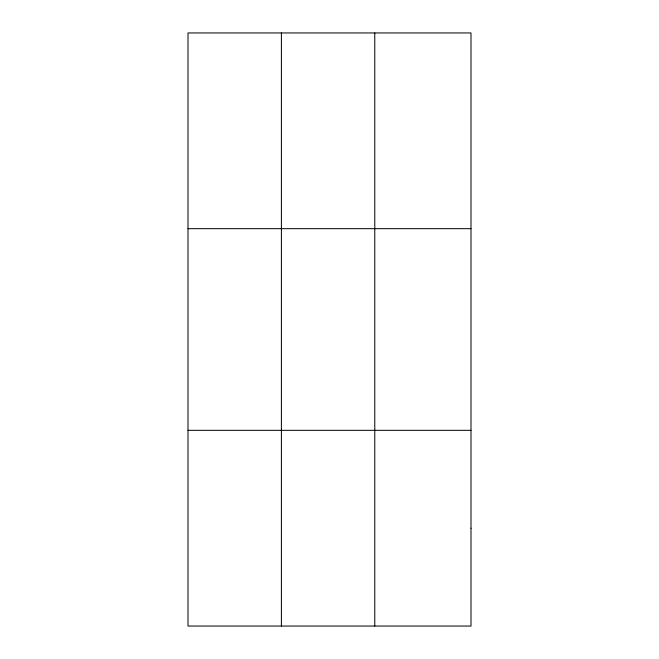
<?xml version="1.0" encoding="UTF-8"?>
<svg xmlns="http://www.w3.org/2000/svg" width="659" height="659" viewBox="0 0 659 659"><rect width="100%" height="100%" fill="white"/><g stroke="black" fill="none" stroke-linecap="round" stroke-linejoin="round"><path stroke-width="0.99" d="M281.393 626.05L281.393 32.95M374.773 626.05L374.773 32.95M188.004 228.673L470.996 228.673M188.004 430.327L470.996 430.327M470.996 528.188L470.996 626.05L188.004 626.05L188.004 32.95L470.996 32.95L470.996 528.188"/></g></svg>
